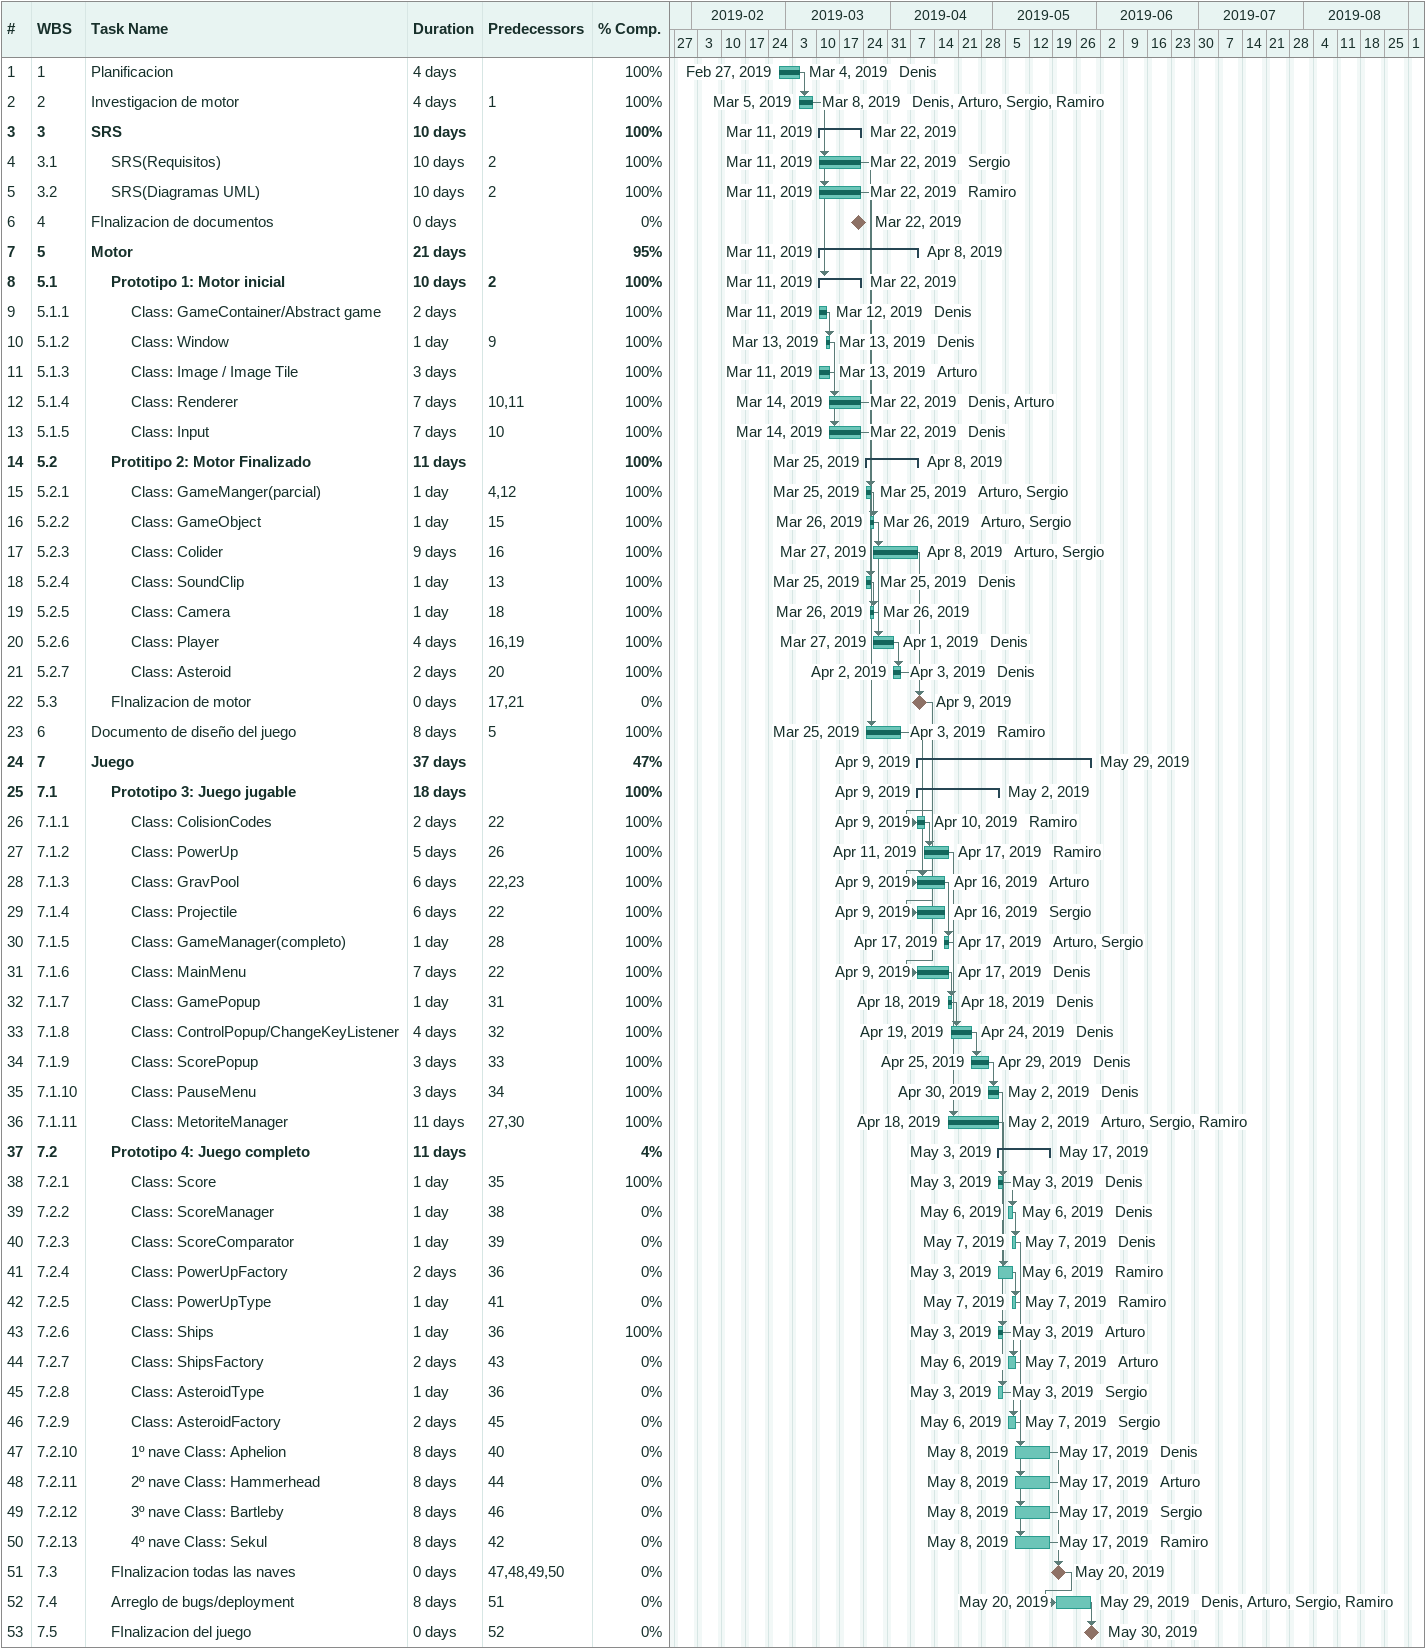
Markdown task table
| ID | WBS | Task | Duration | Start | Finish | Predecessors | Resources | % complete |
|---|---|---|---|---|---|---|---|---|
| 1 | 1 | Planificacion | 4d | 2019-02-27 | 2019-03-04 |  | Denis | 100 |
| 2 | 2 | Investigacion de motor | 4d | 2019-03-05 | 2019-03-08 | 1 | Denis, Arturo, Sergio, Ramiro | 100 |
| 3 | 3 | **SRS** | 10d | 2019-03-11 | 2019-03-22 |  |  | 100 |
| 4 | 3.1 | SRS(Requisitos) | 10d | 2019-03-11 | 2019-03-22 | 2 | Sergio | 100 |
| 5 | 3.2 | SRS(Diagramas UML) | 10d | 2019-03-11 | 2019-03-22 | 2 | Ramiro | 100 |
| 6 | 4 | FInalizacion de documentos | 0d | 2019-03-22 | 2019-03-22 |  |  | 0 |
| 7 | 5 | **Motor** | 21d | 2019-03-11 | 2019-04-08 |  |  | 95 |
| 8 | 5.1 | **Prototipo 1: Motor inicial** | 10d | 2019-03-11 | 2019-03-22 | 2 |  | 100 |
| 9 | 5.1.1 | Class: GameContainer/Abstract game | 2d | 2019-03-11 | 2019-03-12 |  | Denis | 100 |
| 10 | 5.1.2 | Class: Window | 1d | 2019-03-13 | 2019-03-13 | 9 | Denis | 100 |
| 11 | 5.1.3 | Class: Image / Image Tile | 3d | 2019-03-11 | 2019-03-13 |  | Arturo | 100 |
| 12 | 5.1.4 | Class: Renderer | 7d | 2019-03-14 | 2019-03-22 | 10, 11 | Denis, Arturo | 100 |
| 13 | 5.1.5 | Class: Input | 7d | 2019-03-14 | 2019-03-22 | 10 | Denis | 100 |
| 14 | 5.2 | **Protitipo 2: Motor Finalizado** | 11d | 2019-03-25 | 2019-04-08 |  |  | 100 |
| 15 | 5.2.1 | Class: GameManger(parcial) | 1d | 2019-03-25 | 2019-03-25 | 4, 12 | Arturo, Sergio | 100 |
| 16 | 5.2.2 | Class: GameObject | 1d | 2019-03-26 | 2019-03-26 | 15 | Arturo, Sergio | 100 |
| 17 | 5.2.3 | Class: Colider | 9d | 2019-03-27 | 2019-04-08 | 16 | Arturo, Sergio | 100 |
| 18 | 5.2.4 | Class: SoundClip | 1d | 2019-03-25 | 2019-03-25 | 13 | Denis | 100 |
| 19 | 5.2.5 | Class: Camera | 1d | 2019-03-26 | 2019-03-26 | 18 |  | 100 |
| 20 | 5.2.6 | Class: Player | 4d | 2019-03-27 | 2019-04-01 | 16, 19 | Denis | 100 |
| 21 | 5.2.7 | Class: Asteroid | 2d | 2019-04-02 | 2019-04-03 | 20 | Denis | 100 |
| 22 | 5.3 | FInalizacion de motor | 0d | 2019-04-09 | 2019-04-09 | 17, 21 |  | 0 |
| 23 | 6 | Documento de diseño del juego | 8d | 2019-03-25 | 2019-04-03 | 5 | Ramiro | 100 |
| 24 | 7 | **Juego** | 37d | 2019-04-09 | 2019-05-29 |  |  | 47 |
| 25 | 7.1 | **Prototipo 3: Juego jugable** | 18d | 2019-04-09 | 2019-05-02 |  |  | 100 |
| 26 | 7.1.1 | Class: ColisionCodes | 2d | 2019-04-09 | 2019-04-10 | 22 | Ramiro | 100 |
| 27 | 7.1.2 | Class: PowerUp | 5d | 2019-04-11 | 2019-04-17 | 26 | Ramiro | 100 |
| 28 | 7.1.3 | Class: GravPool | 6d | 2019-04-09 | 2019-04-16 | 22, 23 | Arturo | 100 |
| 29 | 7.1.4 | Class: Projectile | 6d | 2019-04-09 | 2019-04-16 | 22 | Sergio | 100 |
| 30 | 7.1.5 | Class: GameManager(completo) | 1d | 2019-04-17 | 2019-04-17 | 28 | Arturo, Sergio | 100 |
| 31 | 7.1.6 | Class: MainMenu | 7d | 2019-04-09 | 2019-04-17 | 22 | Denis | 100 |
| 32 | 7.1.7 | Class: GamePopup | 1d | 2019-04-18 | 2019-04-18 | 31 | Denis | 100 |
| 33 | 7.1.8 | Class: ControlPopup/ChangeKeyListener | 4d | 2019-04-19 | 2019-04-24 | 32 | Denis | 100 |
| 34 | 7.1.9 | Class: ScorePopup | 3d | 2019-04-25 | 2019-04-29 | 33 | Denis | 100 |
| 35 | 7.1.10 | Class: PauseMenu | 3d | 2019-04-30 | 2019-05-02 | 34 | Denis | 100 |
| 36 | 7.1.11 | Class: MetoriteManager | 11d | 2019-04-18 | 2019-05-02 | 27, 30 | Arturo, Sergio, Ramiro | 100 |
| 37 | 7.2 | **Prototipo 4: Juego completo** | 11d | 2019-05-03 | 2019-05-17 |  |  | 4 |
| 38 | 7.2.1 | Class: Score | 1d | 2019-05-03 | 2019-05-03 | 35 | Denis | 100 |
| 39 | 7.2.2 | Class: ScoreManager | 1d | 2019-05-06 | 2019-05-06 | 38 | Denis | 0 |
| 40 | 7.2.3 | Class: ScoreComparator | 1d | 2019-05-07 | 2019-05-07 | 39 | Denis | 0 |
| 41 | 7.2.4 | Class: PowerUpFactory | 2d | 2019-05-03 | 2019-05-06 | 36 | Ramiro | 0 |
| 42 | 7.2.5 | Class: PowerUpType | 1d | 2019-05-07 | 2019-05-07 | 41 | Ramiro | 0 |
| 43 | 7.2.6 | Class: Ships | 1d | 2019-05-03 | 2019-05-03 | 36 | Arturo | 100 |
| 44 | 7.2.7 | Class: ShipsFactory | 2d | 2019-05-06 | 2019-05-07 | 43 | Arturo | 0 |
| 45 | 7.2.8 | Class: AsteroidType | 1d | 2019-05-03 | 2019-05-03 | 36 | Sergio | 0 |
| 46 | 7.2.9 | Class: AsteroidFactory | 2d | 2019-05-06 | 2019-05-07 | 45 | Sergio | 0 |
| 47 | 7.2.10 | 1º nave Class: Aphelion | 8d | 2019-05-08 | 2019-05-17 | 40 | Denis | 0 |
| 48 | 7.2.11 | 2º nave Class: Hammerhead | 8d | 2019-05-08 | 2019-05-17 | 44 | Arturo | 0 |
| 49 | 7.2.12 | 3º nave Class: Bartleby | 8d | 2019-05-08 | 2019-05-17 | 46 | Sergio | 0 |
| 50 | 7.2.13 | 4º nave Class: Sekul | 8d | 2019-05-08 | 2019-05-17 | 42 | Ramiro | 0 |
| 51 | 7.3 | FInalizacion todas las naves | 0d | 2019-05-20 | 2019-05-20 | 47, 48, 49, 50 |  | 0 |
| 52 | 7.4 | Arreglo de bugs/deployment | 8d | 2019-05-20 | 2019-05-29 | 51 | Denis, Arturo, Sergio, Ramiro | 0 |
| 53 | 7.5 | FInalizacion del juego | 0d | 2019-05-30 | 2019-05-30 | 52 |  | 0 |
